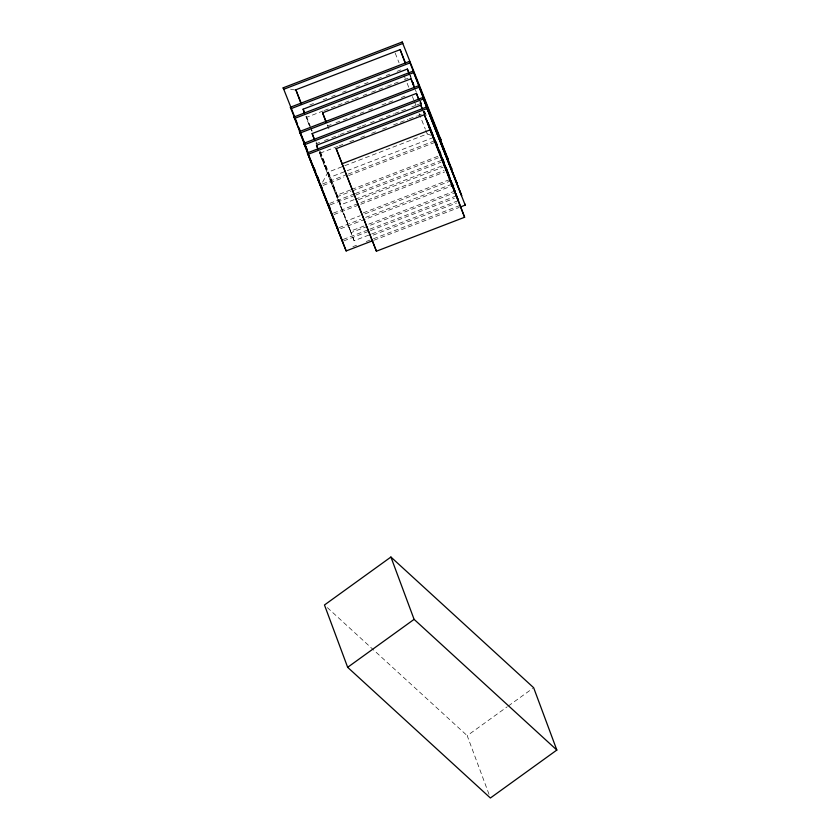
<?xml version="1.0" encoding="UTF-8"?>
<svg xmlns="http://www.w3.org/2000/svg" width="840" height="840" viewBox="0 0 840 840"><rect width="100%" height="100%" fill="white"/><g stroke="black" fill="none" stroke-linecap="round" stroke-linejoin="round"><path stroke-width="0.63" stroke-dasharray="4.2 3.15" d="M322.613 182.154L328.031 172.148L427.235 133.959L430.836 135.219M489.027 794.336L467.208 735.672L507.286 706.745M508.347 705.989L532.602 688.485M309.824 104.927L313.457 103.53M323.159 99.792L326.802 98.395M331.653 96.527L335.286 95.12M342.562 92.327L346.206 90.92M355.908 87.192L359.541 85.785M364.392 83.927L368.036 82.52M377.738 78.792L381.37 77.385M386.221 75.516L389.865 74.12M397.142 71.316L400.774 69.92M323.148 110.933L306.169 117.474L310.485 128.383M324.356 110.471L353.462 99.267M354.68 98.795L358.312 97.398M363.163 95.529L366.807 94.133M371.658 92.264L377.717 89.933M378.935 89.46L386.211 86.667M387.419 86.195L399.546 81.533M404.397 79.664L408.041 78.267M327.474 125.979L331.107 124.583M335.947 122.714L342.006 120.383M343.214 119.921L350.49 117.117M351.697 116.655L355.331 115.258M360.181 113.389L363.815 111.993M368.655 110.124L374.714 107.793M381.98 105L394.096 100.338M401.363 97.535L404.995 96.138M315.956 143.808L319.599 142.401M324.45 140.542L330.508 138.201M331.727 137.739L339.003 134.935M340.221 134.474L352.349 129.801M357.2 127.932L360.832 126.536M362.05 126.073L365.683 124.667M370.534 122.798L374.178 121.401M379.029 119.532L385.088 117.201M386.306 116.739L393.582 113.936M394.79 113.463L406.917 108.801M411.768 106.932L415.411 105.536M416.619 105.063L420.263 103.667M337.722 146.391L319.526 153.395L354.123 240.744L458.419 200.603M338.93 145.929L344.999 143.598M349.85 141.729L355.908 139.398M360.759 137.529L366.828 135.198M371.679 133.329L377.738 130.988M382.589 129.129L388.657 126.788M393.508 124.929L408.062 119.322M409.269 118.86L416.546 116.056M417.764 115.584L421.397 114.188M350.48 189.934L337.134 195.069L330.467 177.125L433.556 137.456M322.623 183.908L346.92 174.562M348.138 174.09L435.603 140.427M323.169 185.378L343.822 177.44M348.684 175.56L433.724 142.842M351.687 189.472L437.798 156.334M354.102 199.678L340.756 204.813L337.691 196.549L351.026 191.415M352.244 190.942L438.344 157.804M329.847 203.333L354.144 193.977M355.362 193.515L442.827 159.852M330.393 204.803L354.69 195.447M355.908 194.985L440.947 162.257M355.31 199.216L442.638 165.606M358.386 199.721L443.184 167.087M333.469 213.077L444.014 170.531M334.016 214.547L359.531 204.729M360.749 204.257L444.57 172.001M363.279 212.856L450.492 179.287M363.899 226.023L350.553 231.158L346.742 220.91L360.087 215.775M364.938 213.906L451.048 180.768M338.909 227.682L360.769 219.272M365.631 217.403L451.878 184.202M340.673 228.69L449.999 186.617M368.75 224.154L454.86 191.016M354.123 240.744L351.099 232.628L455.406 192.486M343.266 239.411L368.77 229.593M369.989 229.121L458.671 194.996M343.812 240.881L369.327 231.063M370.534 230.591L454.356 198.334M373.191 235.084L456.55 203.007M352.905 246.656L356.548 245.259M366.272 241.521L372.341 239.179M373.558 238.718L461.024 205.054M374.105 240.188L459.144 207.459M290.588 89.187L295.533 90.09M327.369 607.646L467.208 735.672M410.256 75.117L411.222 77.543M420.83 101.808L421.796 104.234M424.673 111.51L426.594 116.361M420.294 101.556L421.26 103.982M424.137 111.258L425.103 113.683M409.794 75.127L410.75 77.553M420.368 101.819L421.323 104.244M424.211 111.52L425.166 113.946M415.338 89.723L416.304 92.148M420.074 101.588L421.103 104.276M423.917 111.3L424.945 113.988M419.811 101.913L420.777 104.339M423.591 111.353L424.546 113.778M423.14 110.943L424.169 113.631M395.209 53.12L399.042 62.779M403.82 74.844L405.248 78.456M407.159 83.286L409.07 88.116M412.419 96.558L413.847 100.18M414.33 101.388L415.758 105M419.108 113.453L425.324 129.139M425.796 130.347L427.235 133.959M327.39 124.971L329.794 131.03M306.443 116.466L310.286 126.179M310.769 127.386L312.207 131.03M320.376 151.652L330.467 177.125M305.907 116.214L311.776 131.114M315.998 141.697L317.037 144.396M319.904 151.662L337.691 196.549M320.103 152.649L340.756 204.813M319.358 151.757L346.742 220.91M319.326 152.303L351.099 232.628M422.961 110.933L423.822 113.253"/><path stroke-width="1.26" d="M390.915 557.036L324.471 604.989L347.655 667.317L490.392 798L556.836 750.047L533.652 687.719L390.915 557.036L414.099 619.364L556.836 750.047M347.655 667.317L414.099 619.364M402.213 42L402.769 43.47L283.71 89.292L283.164 87.822L402.213 42L441.011 140.028L440.465 138.558M301.203 104.139L295.869 89.786L400.166 49.644L405.457 62.979M409.437 61.415L409.983 62.895L290.934 108.707L290.388 107.237L409.437 61.415L448.235 159.453L447.678 157.972M304.406 112.749L303.093 109.2L407.39 69.058L408.828 72.702M413.06 71.159L413.616 72.639L294.556 118.451L294.01 116.981L413.06 71.159L451.857 169.197L451.311 167.716M326.141 122.398L322.581 112.833L411.012 78.802L414.382 87.297M418.499 85.775L419.044 87.255L299.995 133.067L299.45 131.596L418.499 85.775L457.286 183.813L456.74 182.333M314.685 140.396L312.144 133.56L416.451 93.419L418.856 99.487M423.402 98.973L304.353 144.795L303.807 143.315L422.856 97.503L461.654 195.531L422.856 97.503M317.804 148.754L316.512 145.278L420.808 105.136L422.247 108.78M372.887 240.65L346.164 250.94L307.377 152.911L426.426 107.09L465.213 205.118L460.352 206.987M307.923 154.382L426.972 108.559L426.426 107.09M336.179 148.669L424.379 114.734L458.966 202.072L464.615 217.256L376.425 251.202L336.179 148.669L376.425 251.202M341.828 163.853L430.017 129.906L424.379 114.734M451.217 186.144L453.642 185.209M412.608 82.142L413.574 84.567M412.671 82.404L413.637 84.83M436.002 141.887L437.441 145.53M439.362 150.381L440.8 154.014M442.722 158.865L444.171 162.509M427.98 122.535L433.199 135.618M434.165 138.043L450.492 179.287M426.09 118.482L427.056 120.908M427.949 123.07L455.406 192.486M427.675 122.966L458.419 200.603L455.837 193.641M430.017 129.906L464.615 217.256M322.581 112.833L326.424 122.546M295.869 89.786L301.151 103.12M303.093 109.2L304.531 112.844M312.144 133.56L314.548 139.629M316.512 145.278L317.951 148.922M283.164 87.822L294.641 116.781M295.669 119.469L297.098 123.092M298.945 127.648L300.447 131.534M290.388 107.237L304.731 143.451M305.76 146.129L307.188 149.751M294.01 116.981L307.944 152.25M314.16 167.937L315.599 171.559M317.51 176.39L318.938 180.012M320.849 184.842L322.287 188.454M328.503 204.152L329.931 207.774M299.45 131.596L338.237 229.625M303.807 143.315L342.594 241.353L342.048 239.873M307.377 152.911L346.164 250.94M464.667 203.648L465.213 205.118M446.05 167.349L449.169 175.707M451.048 180.768L454.86 191.016M400.166 49.644L405.51 63.998M407.39 69.058L409.143 73.784M411.012 78.802L414.572 88.358M416.451 93.419L418.562 99.11M420.808 105.136L422.1 108.612"/></g></svg>
